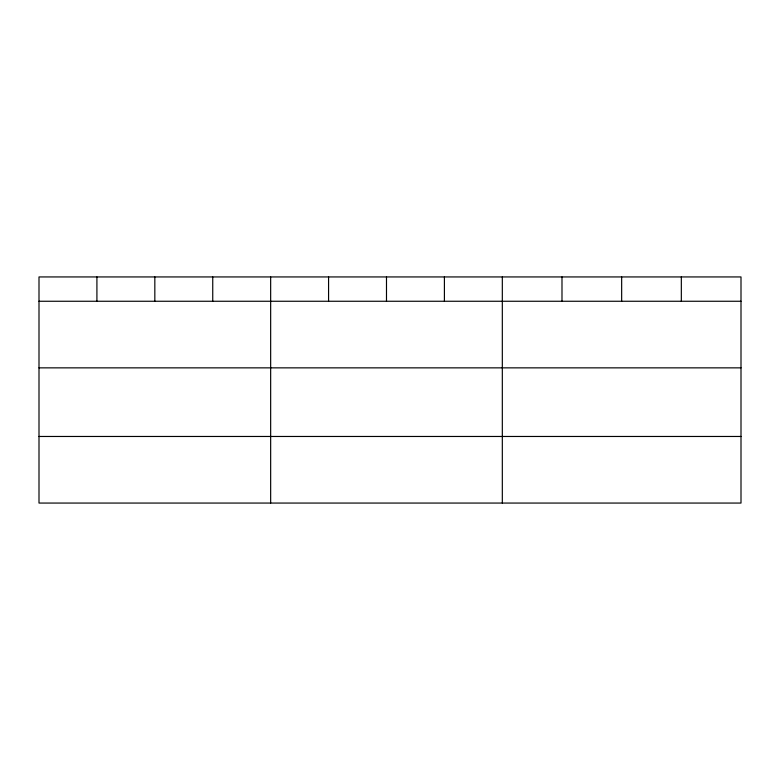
<?xml version="1.0" encoding="UTF-8"?>
<svg xmlns="http://www.w3.org/2000/svg" width="780" height="780" viewBox="0 0 780 780"><rect width="100%" height="100%" fill="white"/><g stroke="black" fill="none" stroke-linecap="round" stroke-linejoin="round"><path stroke-width="1.17" d="M741 367.858L741 276.939L39 276.939L39 503.061L741 503.061L741 367.858L39 367.858M39 301.255L741 301.255M39 436.469L741 436.469M681.33 276.939L681.33 301.255M621.66 276.939L621.66 301.255M561.99 276.939L561.99 301.255M502.32 276.939L502.32 503.061M444.405 276.939L444.405 301.255M386.49 276.939L386.49 301.255M328.575 276.939L328.575 301.255M270.66 276.939L270.66 503.061M212.745 276.939L212.745 301.255M154.83 276.939L154.83 301.255M96.915 276.939L96.915 301.255"/></g></svg>
